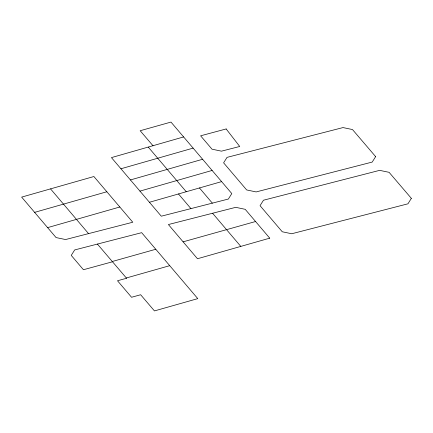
<?xml version="1.0" encoding="UTF-8"?>
<svg xmlns="http://www.w3.org/2000/svg" width="433" height="433" viewBox="0 0 433 433"><rect width="100%" height="100%" fill="white"/><g stroke="black" fill="none" stroke-linecap="round" stroke-linejoin="round"><path stroke-width="0.65" d="M153.055 145.813L140.168 130.728L170.981 122.084L231.796 193.578L228.364 199.045L161.287 216.197L111.443 157.607L183.614 136.936M120.942 168.767L193.118 148.108M50.531 188.875L21.65 197.112L56.073 237.576L65.556 239.546L132.774 222.232L93.885 176.523L50.531 188.875L88.559 233.62M130.441 179.939L202.612 159.268M34.624 212.365L106.854 191.759M139.951 191.11L212.116 170.44M47.608 227.628L119.811 206.996M149.445 202.265L221.615 181.616M97.414 244.077L126.339 277.981L169.736 265.667M112.271 261.494L155.783 249.267M183.11 241.841L255.573 221.517M112.51 261.77L83.434 269.732L71.25 255.4L74.687 249.933L141.661 232.673L197.778 298.629L154.451 310.916L140.649 294.743L131.551 297.271L117.505 280.757L126.593 278.257L126.339 277.981M212.581 213.252L240.797 246.399M186.25 191.732L148.313 147.16M178.493 193.952L190.937 208.614M199.467 187.954L212.338 203.142M411.35 198.346L407.946 203.813L291.723 233.75L282.251 231.769L260.049 205.68L263.481 200.214L379.622 170.358L389.088 172.323L411.35 198.346M375.633 156.611L372.212 162.072L256.136 191.927L246.664 189.946L223.607 162.835L227.038 157.368L343.006 127.578L352.489 129.554L375.633 156.611M269.732 238.161L197.486 258.739L168.394 224.543L235.741 207.331L245.197 209.323L269.732 238.161M226.156 128.953L200.609 135.81L212.002 149.179L221.458 151.166L239.73 146.473L226.156 128.953"/></g></svg>
